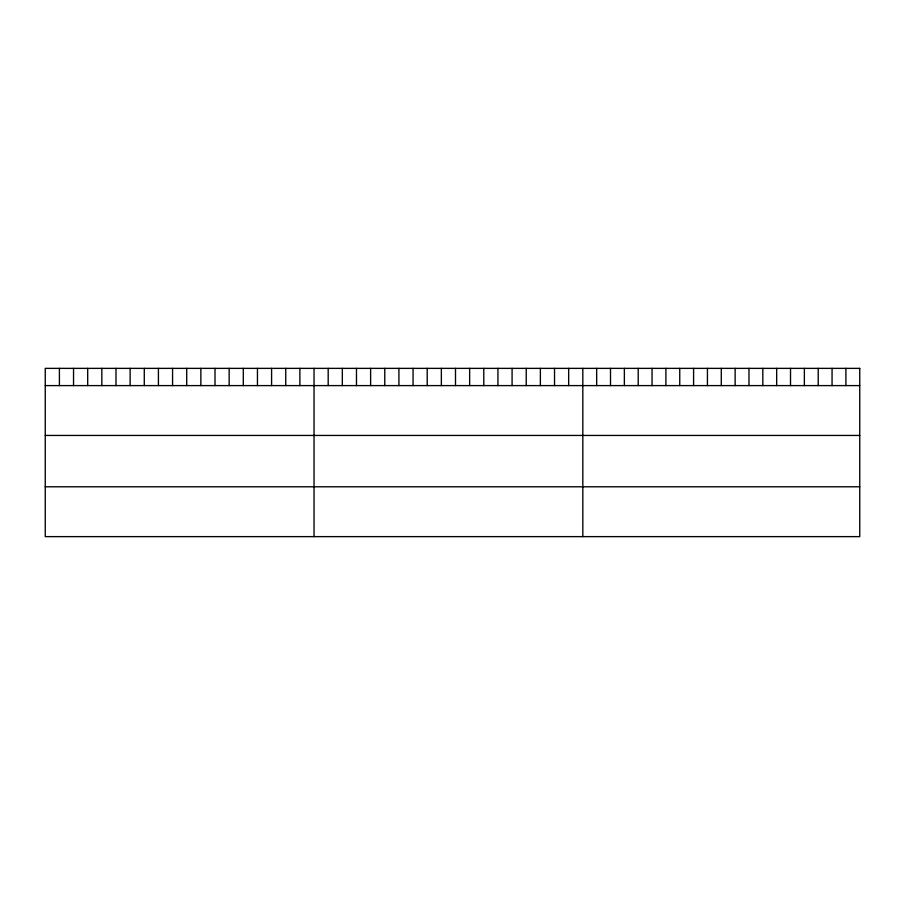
<?xml version="1.0" encoding="UTF-8"?>
<svg xmlns="http://www.w3.org/2000/svg" width="905" height="905" viewBox="0 0 905 905"><rect width="100%" height="100%" fill="white"/><g stroke="black" fill="none" stroke-linecap="round" stroke-linejoin="round"><path stroke-width="1.36" d="M45.25 385.598L859.75 385.598M45.25 435.441L859.75 435.441M45.25 486.788L859.75 486.788M845.904 368.369L845.904 385.598M832.057 368.369L832.057 385.598M818.211 368.369L818.211 385.598M804.364 368.369L804.364 385.598M790.518 368.369L790.518 385.598M776.671 368.369L776.671 385.598M762.825 368.369L762.825 385.598M748.978 368.369L748.978 385.598M735.132 368.369L735.132 385.598M721.285 368.369L721.285 385.598M707.439 368.369L707.439 385.598M693.592 368.369L693.592 385.598M679.745 368.369L679.745 385.598M665.899 368.369L665.899 385.598M652.053 368.369L652.053 385.598M638.206 368.369L638.206 385.598M624.36 368.369L624.36 385.598M610.513 368.369L610.513 385.598M596.667 368.369L596.667 385.598M582.82 368.369L582.82 536.631M568.668 368.369L568.668 385.598M554.527 368.369L554.527 385.598M540.376 368.369L540.376 385.598M526.235 368.369L526.235 385.598M512.083 368.369L512.083 385.598M497.942 368.369L497.942 385.598M483.79 368.369L483.79 385.598M469.65 368.369L469.65 385.598M455.498 368.369L455.498 385.598M441.357 368.369L441.357 385.598M427.205 368.369L427.205 385.598M413.065 368.369L413.065 385.598M398.913 368.369L398.913 385.598M384.772 368.369L384.772 385.598M370.62 368.369L370.62 385.598M356.48 368.369L356.48 385.598M342.328 368.369L342.328 385.598M328.187 368.369L328.187 385.598M314.035 368.369L314.035 536.631M299.883 368.369L299.883 385.598M285.742 368.369L285.742 385.598M271.591 368.369L271.591 385.598M257.45 368.369L257.45 385.598M243.298 368.369L243.298 385.598M229.157 368.369L229.157 385.598M215.005 368.369L215.005 385.598M200.865 368.369L200.865 385.598M186.713 368.369L186.713 385.598M172.572 368.369L172.572 385.598M158.42 368.369L158.42 385.598M144.28 368.369L144.28 385.598M130.128 368.369L130.128 385.598M115.987 368.369L115.987 385.598M101.835 368.369L101.835 385.598M87.695 368.369L87.695 385.598M73.543 368.369L73.543 385.598M59.402 368.369L59.402 385.598M859.75 368.369L45.25 368.369L45.25 536.631L859.75 536.631L859.75 368.369"/></g></svg>
